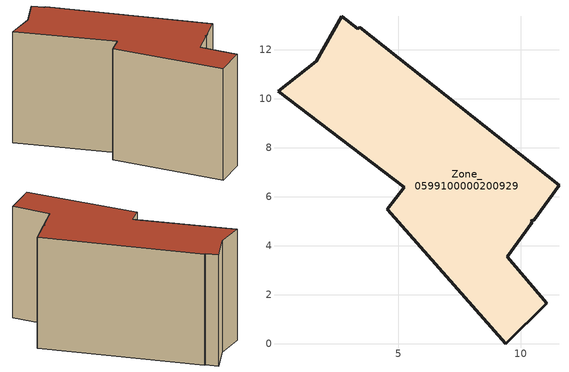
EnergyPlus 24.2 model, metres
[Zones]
Zone_0599100000200929
 floor ground (C_G): 0.09,10.31 1.65,11.53 2.7,13.37 3.35,12.86 3.42,12.92 11.56,6.47 10.54,5.07 10.41,4.99 10.46,4.95 9.44,3.55 11.05,1.65 9.39,0 4.55,5.49 5.25,6.38 z0
 wall outside (C_F): 4.55,5.49 9.39,0 11.05,1.65 9.44,3.55 10.46,4.95 10.41,4.99 10.54,5.07 11.56,6.47 3.42,12.92 3.35,12.86 2.7,13.37 1.65,11.53 0.09,10.31 5.25,6.38 4.55,5.49 z0:7.29
 roof outside (C_R): 1.65,11.53 0.09,10.31 5.25,6.38 4.55,5.49 9.39,0 11.05,1.65 9.44,3.55 10.46,4.95 10.41,4.99 10.54,5.07 11.56,6.47 3.42,12.92 3.35,12.86 2.7,13.37 z7.29
[BUILDING]
Pand.0599100000200929: North Axis=0; Terrain=City; Loads Convergence Tolerance Value=0.04; Temperature Convergence Tolerance Value=0.4; Solar Distribution=FullExterior; Maximum Number of Warmup Days=25; Minimum Number of Warmup Days=1
[Site:Location]
Rotterdam.The.Hague.AP_ZH_NLD Design_Conditions: Latitude=51.96; Longitude=4.45; Time Zone=1; Elevation=-4.5
[SITE:GROUNDTEMPERATURE:BUILDINGSURFACE]
18, 18, 18, 18, 18, 18, 18, 18, 18, 18, 18, 18
[MATERIAL] Thermal Absorptance=0.9; Solar Absorptance=0.7; Visible Absorptance=0.7
Name | Roughness | Thickness | Conductivity | Density | Specific Heat
G.TC.1946 | MediumSmooth | 0.15 | 1 | 540 | 1210
F.TC.1946 | Rough | 0.3 | 0.857143 | 1920 | 840
R.TC.1946 | MediumRough | 0.2 | 0.909091 | 1500 | 1000
[CONSTRUCTION]
C_G: G.TC.1946
C_F: F.TC.1946
C_R: R.TC.1946
[ZONE]
Zone_0599100000200929: Type=1; Multiplier=1; Ceiling Height=Autocalculate; Volume=Autocalculate; Floor Area=autocalculate; Part of Total Floor Area=Yes
[ZONEINFILTRATION:DESIGNFLOWRATE]
Infil_Zone_0599100000200929: Zone or ZoneList or Space or SpaceList=Zone_0599100000200929; Schedule=AlwaysOn; Design Flow Rate Calculation Method=Flow/Area; Flow Rate per Floor Area=0.003; Constant Term Coefficient=1; Temperature Term Coefficient=0; Velocity Term Coefficient=0; Velocity Squared Term Coefficient=0
[HVACTEMPLATE:ZONE:IDEALLOADSAIRSYSTEM]
Zone_0599100000200929: Maximum Heating Supply Air Temperature=50; Minimum Cooling Supply Air Temperature=13; Maximum Heating Supply Air Humidity Ratio=0.0156; Minimum Cooling Supply Air Humidity Ratio=0.0077; Heating Limit=NoLimit; Cooling Limit=NoLimit; Dehumidification Control Type=ConstantSensibleHeatRatio; Cooling Sensible Heat Ratio=0.7; Dehumidification Setpoint=60; Humidification Control Type=None; Humidification Setpoint=30; Outdoor Air Method=None; Outdoor Air Flow Rate per Person=0.00944; Outdoor Air Flow Rate per Zone Floor Area=0; Outdoor Air Flow Rate per Zone=0; Demand Controlled Ventilation Type=None; Outdoor Air Economizer Type=NoEconomizer; Heat Recovery Type=None; Sensible Heat Recovery Effectiveness=0.7; Latent Heat Recovery Effectiveness=0.65
[ZONECONTROL:THERMOSTAT]
ThermostatControl_Zone_0599100000200929: Zone or ZoneList=Zone_0599100000200929; Control Type Schedule=DualSetpointControlType; Control 1=Thermostat_Zone_0599100000200929; Temperature Difference Between Cutout And Setpoint=0
[THERMOSTATSETPOINT:DUALSETPOINT]
Thermostat_Zone_0599100000200929: Heating Setpoint Temperature Schedule=HeatingSetpoint_Zone_0599100000200929; Cooling Setpoint Temperature Schedule=CoolingSetpoint_Zone_0599100000200929
[SCHEDULE:COMPACT]
HeatingSetpoint_Zone_0599100000200929: Through: 12/31, For: AllDays, Until: 24:00, 21
CoolingSetpoint_Zone_0599100000200929: Through: 12/31, For: AllDays, Until: 24:00, 24
DualSetpointControlType: Through: 12/31, For: AllDays, Until: 24:00, 4
AlwaysOn: Through: 12/31, For: AllDays, Until: 24:00, 1
